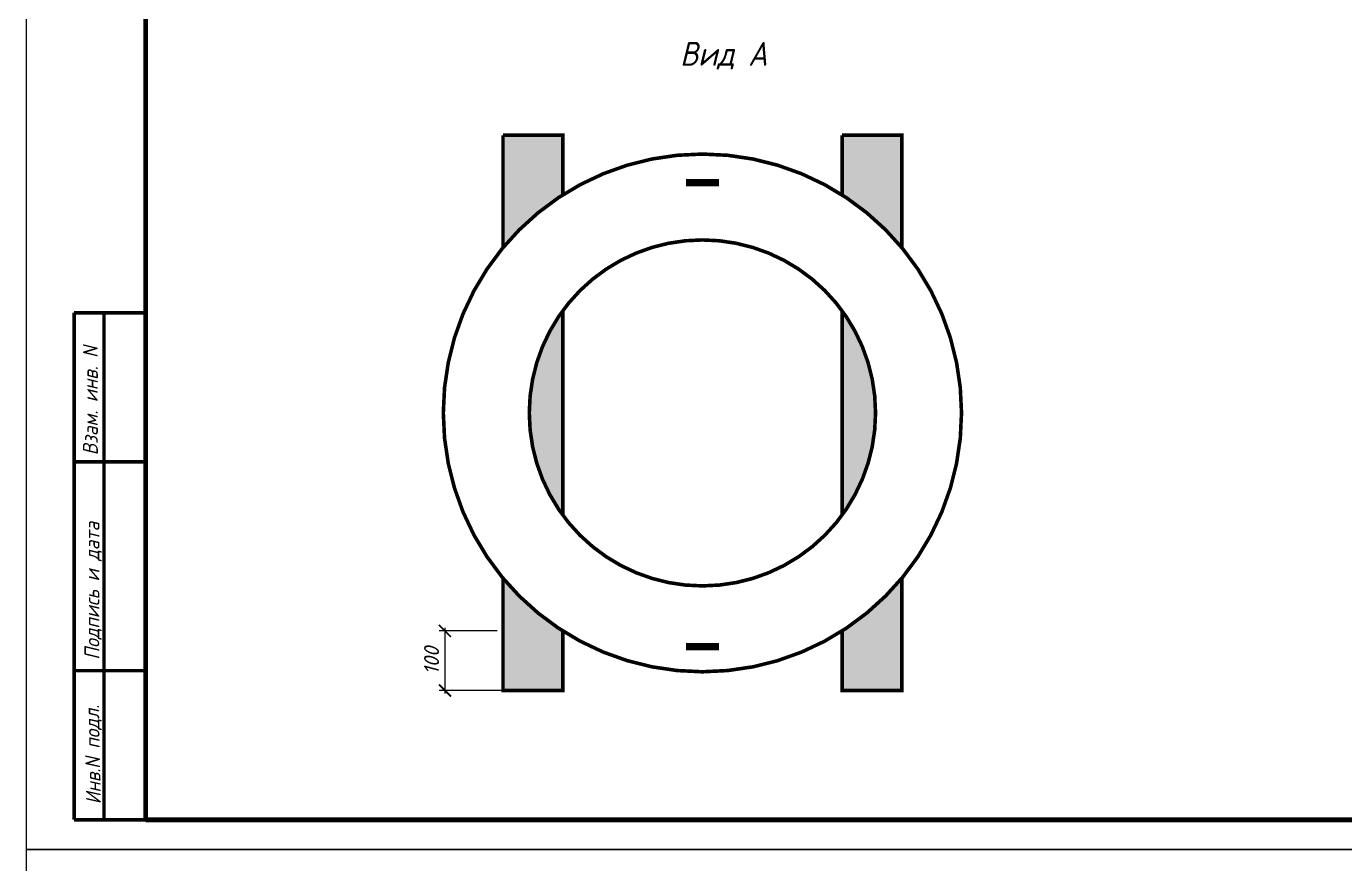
# Model space of a CAD drawing. Header units: millimetres. Extents: x -300689 to 10556, y -104928 to 107291.
# Drawn here: x -16492.4 to -16271.6, y 28234.3 to 28374.7 of the extents above; entities that cross this region are included whole.
import ezdxf

# ---------------------------------------------------------------- set-up
doc = ezdxf.new("R2010")
doc.units = ezdxf.units.MM
doc.layers.add('линии', color=7, linetype='Continuous')
doc.layers.add('Рамка', color=220, linetype='Continuous')
doc.layers.add('толстая', color=7, linetype='Continuous', lineweight=60)
doc.styles.add('Ариал узк.', font='arial.ttf', dxfattribs={"width": 0.75, "height": 5})
doc.styles.add('стиль2', font='isocpeur.ttf', dxfattribs={"oblique": 15, "height": 2.5})
doc.styles.add('чертежный', font='isocpeui.ttf', dxfattribs={"width": 0.9})
doc.dimstyles.new('1-1', dxfattribs={"dimscale": 0, "dimtxt": 2.7, "dimasz": 2, "dimexe": 1, "dimexo": 1, "dimgap": 1, "dimtad": 1, "dimdec": 0, "dimzin": 0, "dimdsep": 46, "dimtxsty": 'Ариал узк.', "dimblk1": 'ARCHTICK', "dimblk2": 'ARCHTICK', "dimsah": 1, "dimcen": 3, "dimdle": 0.5, "dimclrd": 256, "dimclre": 256, "dimclrt": 256, "dimadec": 0, "dimazin": 0, "dimtfac": 1, "dimtdec": 0, "dimtofl": 0, "dimtmove": 1, "dimatfit": 3, "dimldrblk": 'DOTSMALL', "dimfxl": 0, "dimtolj": 1, "dimtzin": 0, "dimarcsym": 0})

# ---------------------------------------------------------------- blocks, each defined once
blk = doc.blocks.new('_ARCHTICK')
at = {"color": 0, "linetype": 'ByBlock', "ltscale": 10, "const_width": 0.15}
blk.add_lwpolyline([(-0.5, -0.5), (0.5, 0.5)], dxfattribs=at)
blk = doc.blocks.new('*D111')
at = {"layer": 'Defpoints', "color": 0, "linetype": 'ByBlock', "ltscale": 0.25}
for p in [(-16412.54, 28273.32), (-16422.26, 28263.32), (-16411.54, 28263.32)]:
    blk.add_point(p, dxfattribs=at)
at = {"layer": 'линии', "linetype": 'ByBlock', "lineweight": -2, "ltscale": 0.25}
for p, q in [((-16413.54, 28273.32), (-16423.26, 28273.32)), ((-16422.26, 28273.82), (-16422.26, 28262.82)), ((-16412.54, 28263.32), (-16423.26, 28263.32))]:
    blk.add_line(p, q, dxfattribs=at)
at = {"layer": 'линии', "linetype": 'ByBlock', "lineweight": -2, "ltscale": 0.25, "xscale": 2, "yscale": 2, "zscale": 2}
for p, rotation in [((-16422.26, 28273.32), 90), ((-16422.26, 28263.32), 270)]:
    blk.add_blockref('_ARCHTICK', p, dxfattribs=dict(at, rotation=rotation))
at = {"layer": 'линии', "linetype": 'ByBlock', "ltscale": 0.25, "insert": (-16424.51, 28268.32), "char_height": 2.5, "attachment_point": 5, "rotation": 90, "style": 'стиль2'}
blk.add_mtext('\\A1;100', dxfattribs=at)
blk = doc.blocks.new('_DotSmall')
at = {"color": 0, "linetype": 'ByBlock', "const_width": 0.5}
blk.add_lwpolyline([(-0.0625, 0, 1), (0.0625, 0, 1)], format="xyb", close=True, dxfattribs=at)
blk = doc.blocks.new('лист')
for p, q in [((0, 0), (0, 297)), ((0, 297), (420, 297)), ((420, 0), (0, 0))]:
    blk.add_line(p, q)
at = {"const_width": 0.8}
for points in [[(20, 292), (20, 5)], [(20, 5), (415, 5)]]:
    blk.add_lwpolyline(points, dxfattribs=at)

msp = doc.modelspace()

# ---------------------------------------------------------------- hatches: boundary and pattern name
at = {"layer": 'линии', "linetype": 'ByBlock', "ltscale": 0.25}
h = msp.add_hatch(dxfattribs=at)
h.set_pattern_fill('WOOD6', color=256, scale=15, style=0, pattern_type=2)
h.set_pattern_definition([(355.6014, (-532.2892, -1329.2471), (14.999993315, 3.5635e-05), [0.97788, -194.598165]), (4.3987, (-532.2892, -1330.4471), (179.999997117, 14.99997534), [0.97788, -194.598195]), (356.9874, (-532.7392, -1323.8471), (15.000002688, 5.1454e-05), [1.426965, -283.967445]), (3.0127, (-532.7392, -1322.9471), (269.999996397, 14.999588758), [1.426965, -283.967475]), (355.4262, (-533.1892, -1327.8221), (195.00000465, -14.999579286), [1.880985, -374.317035]), (4.5739, (-533.1892, -1331.8721), (179.999996657, 14.999938349), [1.880985, -374.317095]), (358.1525, (-533.6392, -1325.1971), (14.9999981436, 2.4515e-05), [2.326215, -462.91563]), (1.8476, (-533.63916, -1321.59726), (450.0000069646, 14.9999150966), [2.326215, -462.91566]), (353.4182, (-533.2642, -1326.3221), (135.000000096, -14.999655349), [1.962945, -390.62451]), (4.5739, (-533.1892, -1333.5221), (179.999996657, 14.999938349), [1.880985, -374.317095]), (1.8476, (-533.63916, -1320.32226), (450.0000069646, 14.9999150966), [2.326215, -462.91566]), (0, (-542.714, -1333.372), (0, 15), [2.1, -12.9]), (0, (-542.714, -1331.722), (0, 15), [2.1, -12.9]), (0, (-542.714, -1327.972), (0, 15), [2.1, -12.9]), (359.209, (-542.71422, -1325.61709), (1095.00000000063, -15.01459266966), [2.17521, -2173.032075]), (359.5225, (-542.71422, -1324.42212), (14.99999580085, -1.272605e-05), [3.000105, -1797.0624]), (12.609, (-542.71422, -1323.11589), (1005.0000006512, 225.0072490914), [1.46022, -1166.71323]), (351.4686, (-542.7142, -1323.6221), (104.999998633, -15.001184524), [1.516785, -301.839945]), (0.4775, (-542.71422, -1322.37213), (1784.9999981823, 15.0014394533), [3.000105, -1797.0624]), (0.7899, (-542.71422, -1321.1771), (1080.000004869, 15.09568219), [2.17521, -1092.92886]), (0.7899, (-542.71422, -1319.9021), (1080.000004869, 15.09568219), [2.17521, -1092.92886]), (6.0724, (-540.61422, -1327.97212), (420.0000038747, 44.9995790312), [3.54489, -705.43317]), (353.9277, (-540.61422, -1331.72212), (285.0000001245, -29.999216484), [3.54489, -705.433035]), (6.0724, (-540.53922, -1325.64712), (420.0000038747, 44.9995790312), [3.54489, -705.43317]), (353.9277, (-540.5395, -1321.14724), (285.0000001245, -29.999216484), [3.54489, -705.433035]), (15.9453, (-538.8142, -1329.8471), (44.99999488, 14.99992285), [1.092015, -108.109575]), (10.954, (-540.2392, -1329.2471), (75.00000023, 14.9999100154), [2.368155, -471.261345]), (349.0461, (-540.2392, -1330.4471), (389.999996273, -74.998855849), [2.368155, -471.26118]), (10.954, (-539.7142, -1324.4471), (75.00000023, 14.9999100154), [2.368155, -471.261345]), (349.0461, (-539.7142, -1322.3471), (389.999996273, -74.998855849), [2.368155, -471.26118]), (4.7636, (-540.9142, -1326.6221), (164.999999247, 14.999871744), [3.61248, -177.01143]), (353.9277, (-540.61422, -1333.37212), (285.0000001245, -29.999216484), [3.54489, -705.433035]), (353.9277, (-540.5395, -1319.87224), (285.0000001245, -29.999216484), [3.54489, -705.433035]), (336.8016, (-539.8642, -1322.9471), (74.99999629, -29.99969702), [1.14237, -113.09406]), (353.9911, (-541.2892, -1322.7971), (149.999992608, -14.999724822), [1.432875, -285.14166]), (3.3664, (-542.7142, -1329.3927), (240.000001035, 14.99974469), [2.479275, -252.9615]), (356.6337, (-542.7142, -1330.3015), (14.999994393, 4.2062e-05), [2.479275, -252.96147]), (1.5911, (-542.71422, -1326.6721), (524.999998724, 14.9996296586), [1.80069, -538.4076]), (0, (-537.089, -1327.597), (0, 15), [1.875, -13.125]), (0, (-537.089, -1332.097), (0, 15), [1.875, -13.125]), (341.5652, (-535.139, -1329.547), (14.9999969, 4.37e-05), [0.94869, -46.485435]), (353.2903, (-536.4142, -1329.3971), (134.999996454, -14.999667341), [1.28379, -255.47478]), (6.3401, (-537.7642, -1329.5471), (120.00000231, 14.99981259), [1.35831, -134.47245]), (10.6196, (-536.3392, -1330.4471), (74.999991453, 14.99993078), [1.22091, -242.96136]), (22.6198, (-535.1392, -1330.2221), (105.000001395, 44.999859053), [0.975, -194.02491]), (0, (-537.914, -1328.797), (0, 15), [2.85, -12.15]), (0, (-537.914, -1330.897), (0, 15), [2.85, -12.15]), (3.3664, (-537.3892, -1323.9971), (240.000001035, 14.99974469), [2.55441, -252.886365]), (356.6337, (-537.3892, -1322.7971), (14.999994393, 4.2062e-05), [2.55441, -252.88635]), (0, (-537.089, -1333.747), (0, 15), [1.875, -13.125]), (341.5652, (-538.814, -1329.847), (14.9999969, 4.37e-05), [1.6602, -45.773925]), (355.2365, (-537.2392, -1330.3721), (15.000003016, 2.962e-05), [0.90312, -179.72076]), (7.4314, (-541.2142, -1323.8471), (224.999996321, 29.999966745), [1.73961, -346.182795]), (18.4349, (-539.489, -1323.622), (29.9999923, 14.9999713), [0.71151, -46.722645]), (353.66, (-535.2142, -1327.5971), (15.00000474, 5.6825e-05), [2.037465, -133.793265]), (6.3401, (-535.2142, -1332.0971), (120.00000231, 14.99981259), [2.037465, -133.793295]), (1.273, (-537.01422, -1325.27212), (659.9999993455, 14.9996579463), [3.37584, -671.790795]), (358.7271, (-537.01436, -1321.52194), (14.9999974207, 3.80382e-05), [3.37584, -671.790765]), (351.0275, (-535.0642, -1328.7971), (194.999997826, -29.999551048), [1.442655, -287.088]), (0, (-537.314, -1326.322), (0, 15), [4.05, -10.95]), (6.3401, (-535.2142, -1333.7471), (120.00000231, 14.99981259), [2.037465, -133.793295]), (358.7271, (-537.01436, -1320.24694), (14.9999974207, 3.80382e-05), [3.37584, -671.790765]), (350.5378, (-533.6392, -1329.022), (15.00000116, 3.2e-05), [1.368615, -89.872785]), (0, (-534.839, -1323.847), (0, 15), [2.1, -12.9]), (0, (-534.839, -1322.947), (0, 15), [2.1, -12.9]), (9.211, (-535.06422, -1330.89712), (90.0000054405, 14.9999652617), [2.811255, -559.43865]), (6.4916, (-529.43895, -1320.09837), (1845.00000512392, 210.02702593847), [1.73586, -2519.42874]), (6.4916, (-529.43895, -1321.37337), (1845.00000512392, 210.02702593847), [1.73586, -2519.42874]), (10.0418, (-530.11422, -1322.79712), (1439.999996804, 255.1269461351), [2.437335, -1718.932665]), (352.093, (-531.31422, -1323.92212), (435.0000015705, -59.998736351), [3.63456, -541.54869]), (353.5515, (-529.43922, -1325.42212), (929.9999964604, -105.0286787675), [1.73598, -2670.1686]), (357.1373, (-530.1142, -1326.6221), (14.99999521, -7.1179e-05), [1.501875, -298.872975]), (1.7899, (-530.11422, -1328.0471), (465.000000996, 14.999917566), [2.40117, -477.833145]), (0, (-528.914, -1329.397), (0, 15), [1.2, -13.8]), (0, (-528.914, -1330.297), (0, 15), [1.2, -13.8]), (358.2101, (-530.11422, -1331.6471), (14.999998975, 6.5254e-06), [2.40117, -477.833145]), (358.2101, (-530.11422, -1333.2971), (14.999998975, 6.5254e-06), [2.40117, -477.833145]), (356.4238, (-531.3142, -1327.9721), (15.000006043, 3.05e-05), [1.20234, -239.265915]), (3.5763, (-531.3142, -1331.7221), (224.999994844, 14.999859824), [1.20234, -239.265945]), (356.4238, (-531.3142, -1325.2721), (15.000006043, 3.05e-05), [1.20234, -239.265915]), (3.5763, (-531.3143, -1321.5222), (224.999994844, 14.999859824), [1.20234, -239.265945]), (356.4238, (-531.3142, -1329.3221), (15.000006043, 3.05e-05), [1.20234, -239.265915]), (3.5763, (-531.3142, -1330.3721), (224.999994844, 14.999859824), [1.20234, -239.265945]), (356.4238, (-531.3142, -1326.5471), (15.000006043, 3.05e-05), [1.20234, -239.265915]), (3.5763, (-531.3142, -1333.3721), (224.999994844, 14.999859824), [1.20234, -239.265945]), (3.5763, (-531.3143, -1320.2472), (224.999994844, 14.999859824), [1.20234, -239.265945]), (3.5763, (-531.3142, -1322.8721), (224.999994844, 14.999859824), [1.20234, -239.265945]), (353.66, (-530.1142, -1325.3471), (15.00000474, 5.6825e-05), [0.679155, -135.151575]), (6.3401, (-530.1143, -1321.447), (120.00000231, 14.99981259), [0.679155, -135.151605]), (6.3401, (-530.1143, -1320.172), (120.00000231, 14.99981259), [0.679155, -135.151605]), (0.2731, (-530.114, -1329.397), (-7e-06, 15.0000054), [1.200015, -13.80015]), (0, (-530.114, -1330.297), (0, 15), [1.2, -13.8]), (341.5652, (-528.389, -1323.397), (14.9999969, 4.37e-05), [0.71151, -46.722615]), (22.6198, (-528.3892, -1323.3971), (105.000001395, 44.999859053), [0.73125, -194.26866]), (1.5911, (-528.61422, -1326.69714), (524.999998724, 14.9996296586), [0.90036, -539.30793])])
h.paths.add_polyline_path([(-16345.7407, 28356.4203), (-16355.7407, 28356.4203), (-16355.7407, 28346.4203, -0.07733852), (-16345.7407, 28337.5817)])
h.paths.add_polyline_path([(-16355.7407, 28326.999), (-16355.7407, 28292.7388, 0.32691012)])
h.paths.add_polyline_path([(-16345.7407, 28282.1561, -0.07733852), (-16355.7407, 28273.3176), (-16355.7407, 28263.3176), (-16345.7407, 28263.3176)])
h.paths.add_polyline_path([(-16402.5407, 28273.3176, -0.07733852), (-16412.5407, 28282.1561), (-16412.5407, 28263.3176), (-16402.5407, 28263.3176)])
h.paths.add_polyline_path([(-16402.5407, 28326.999, 0.32691012), (-16402.5407, 28292.7388)])
h.paths.add_polyline_path([(-16402.5407, 28356.4203), (-16412.5407, 28356.4203), (-16412.5407, 28337.5817, -0.07733852), (-16402.5407, 28346.4203)])

# ---------------------------------------------------------------- linework, layer by layer
at = {"linetype": 'ByBlock', "ltscale": 0.25, "const_width": 0.6}
for points in [[(-16412.5407, 28356.4203), (-16402.5407, 28356.4203), (-16402.5407, 28346.4203)], [(-16412.5407, 28337.5817), (-16412.5407, 28356.4203)], [(-16355.7407, 28356.4203), (-16345.7407, 28356.4203), (-16345.7407, 28337.5817)], [(-16355.7407, 28346.4203), (-16355.7407, 28356.4203)], [(-16402.5407, 28326.999), (-16402.5407, 28292.7388)], [(-16355.7407, 28292.7388), (-16355.7407, 28326.999)], [(-16402.5407, 28273.3176), (-16402.5407, 28263.3176), (-16412.5407, 28263.3176), (-16412.5407, 28282.1561)], [(-16345.7407, 28282.1561), (-16345.7407, 28263.3176), (-16355.7407, 28263.3176), (-16355.7407, 28273.3176)]]:
    msp.add_lwpolyline(points, dxfattribs=at)
for points in [[(-16379.1407, 28353.2689, -1), (-16379.1407, 28266.4689, -1), (-16379.1407, 28353.2689, -1)], [(-16379.1407, 28280.8689, 1), (-16379.1407, 28338.8689, 1), (-16379.1407, 28280.8689, -1)]]:
    msp.add_lwpolyline(points, format="xyb", dxfattribs=at)
for points in [[(-16376.672, 28348.7689), (-16376.672, 28348.1689), (-16381.6093, 28348.1689), (-16381.6093, 28348.7689)], [(-16376.672, 28270.3689), (-16376.672, 28270.9689), (-16381.6093, 28270.9689), (-16381.6093, 28270.3689)]]:
    msp.add_lwpolyline(points, close=True, dxfattribs=at)
at = {"color": 7, "const_width": 0.6}
msp.add_lwpolyline([(-16484.3782, 28241.6514), (-16484.3782, 28326.6514)], dxfattribs=at)
at = {"layer": 'Рамка', "color": 7, "const_width": 0.6}
for points in [[(-16484.3782, 28326.6514), (-16472.3782, 28326.6514)], [(-16479.3782, 28241.6514), (-16479.3782, 28326.6514)], [(-16484.3782, 28301.6514), (-16472.3782, 28301.6514)], [(-16484.3782, 28266.6514), (-16472.3782, 28266.6514)], [(-16484.3782, 28241.6514), (-16472.3782, 28241.6514)]]:
    msp.add_lwpolyline(points, dxfattribs=at)

# ---------------------------------------------------------------- block references
for p in [(-16492.3782, 28236.6514), (-16492.3782, 27939.6514)]:
    msp.add_blockref('лист', p)

# ---------------------------------------------------------------- texts
at = {"color": 7, "style": 'чертежный', "width": 0.9}
for s, rotation, p in [('Взам. инв. N', 90, (-16480.4071, 28302.7732)), ('Подпись и дата', 90, (-16480.1459, 28268.4933)), ('Инв.N подл.', 91.109568, (-16479.8803, 28244.2758))]:
    msp.add_text(s, height=2.5, rotation=rotation, dxfattribs=at).set_placement(p)
at = {"layer": 'толстая', "lineweight": 25, "style": 'чертежный', "width": 0.9}
msp.add_text('Вид А', height=4, dxfattribs=at).set_placement((-16382.8814, 28368.0749))

# ---------------------------------------------------------------- dimensions: what is measured, and where the dimension line sits
at = {"layer": 'линии', "linetype": 'ByBlock', "ltscale": 0.25}
dim = msp.add_linear_dim(base=(-16422.2579, 28263.3176), p1=(-16412.5407, 28273.3176), p2=(-16411.5407, 28263.3176), angle=270, text='100', dimstyle='1-1', override={"dimscale": 1, "dimtxsty": 'стиль2'}, dxfattribs=at)
dim.commit()
dim.dimension.update_dxf_attribs({"geometry": '*D111', "text_midpoint": (-16424.5079, 28268.3176)})

doc.saveas('drawing.dxf')
